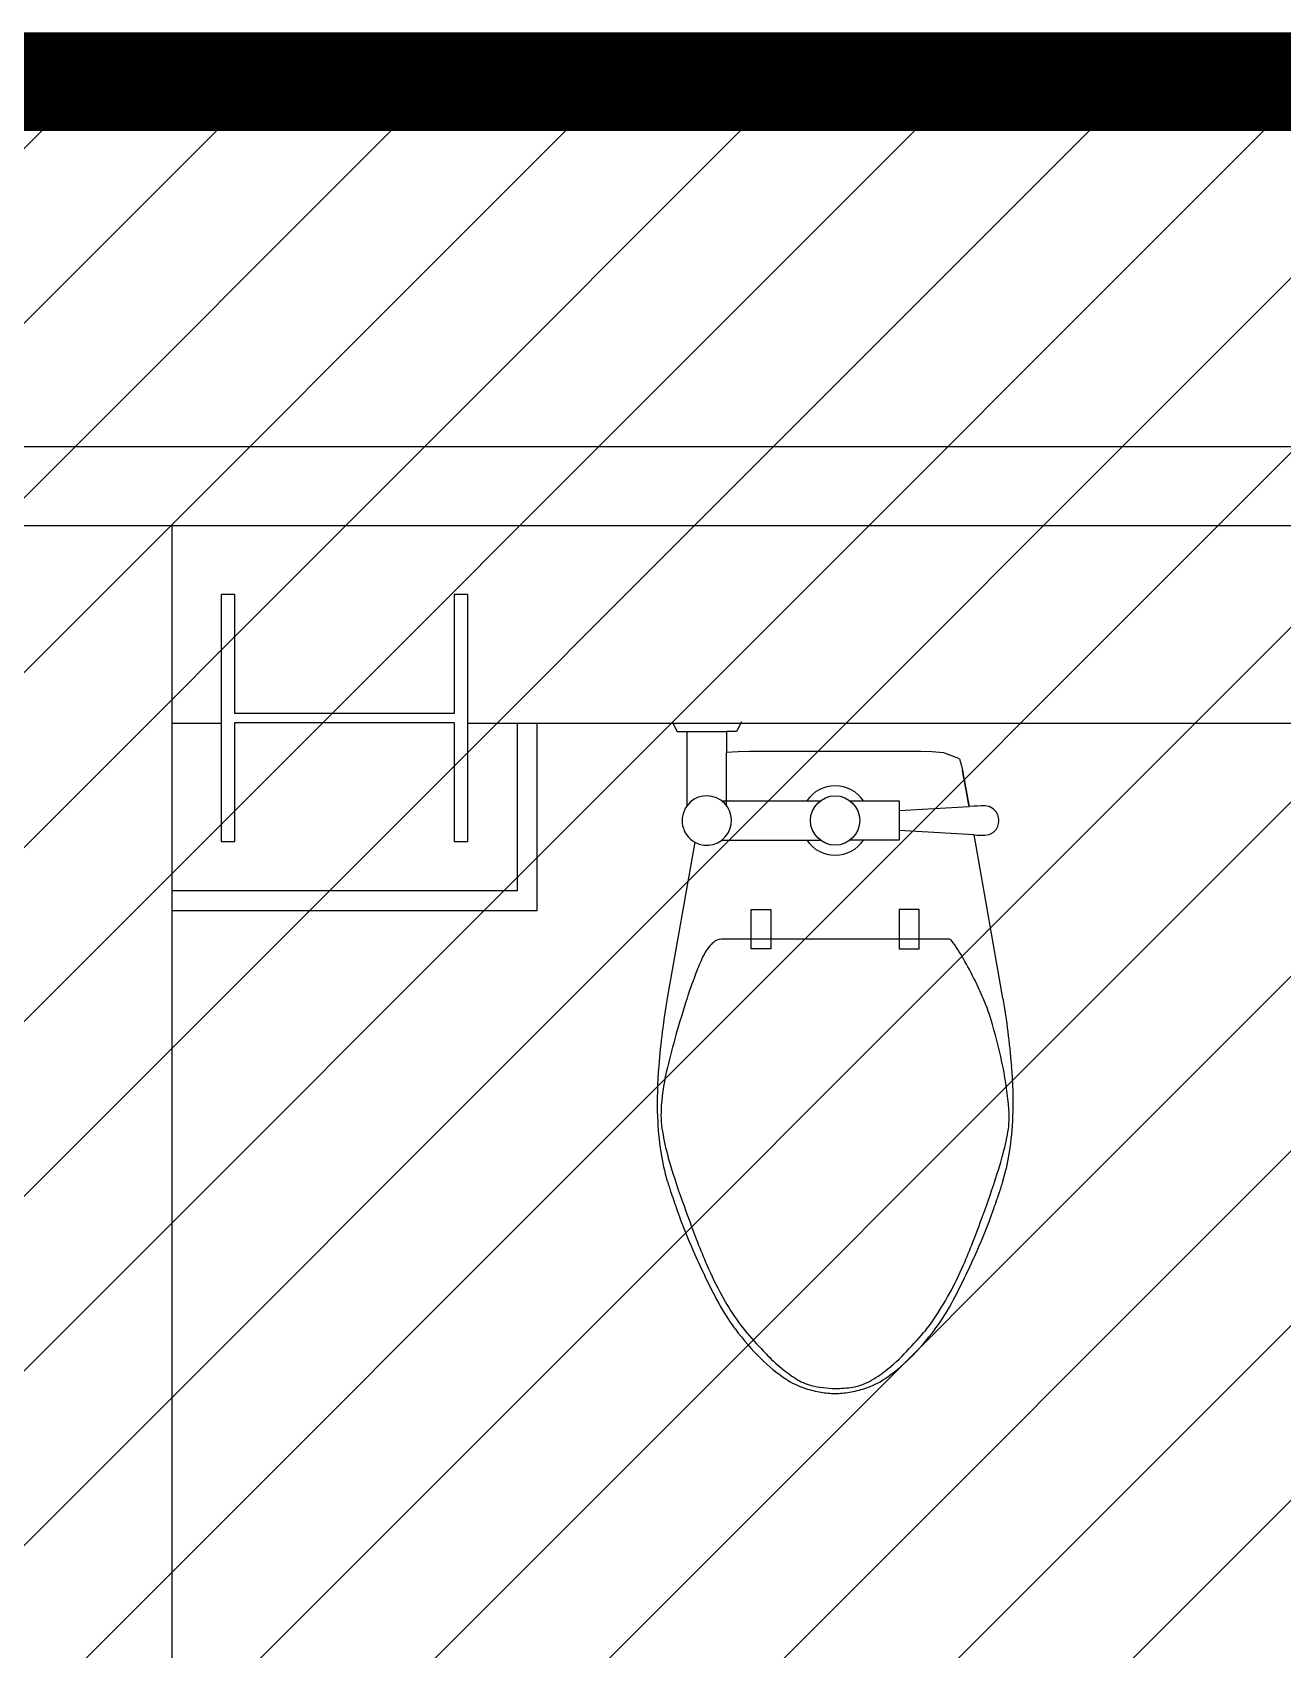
# Model space of a CAD drawing. Header units: millimetres. Extents: x 83956 to 461956, y 36707 to 125807.
# Drawn here: x 225254 to 226521, y 56363 to 58001 of the extents above; entities that cross this region are included whole.
import ezdxf

# ---------------------------------------------------------------- set-up
doc = ezdxf.new("R2010")
doc.units = ezdxf.units.MM
doc.header["$LTSCALE"] = 100
doc.header["$MEASUREMENT"] = 0
doc.linetypes.add('HID', pattern=[2.3, 1.5, -0.8])
doc.layers.add('ARCH', color=9, linetype='CONTINUOUS')
doc.layers.add('PIPE', color=3, linetype='CONTINUOUS')

msp = doc.modelspace()

# ---------------------------------------------------------------- hatches: boundary and pattern name
at = {"layer": 'PIPE', "ltscale": 2}
h = msp.add_hatch(dxfattribs=at)
h.set_pattern_fill('ANSI31', color=1, scale=1000, style=0)
h.set_pattern_definition([(45, (-1494911.26, -8621795.83), (-88.3883476, 88.3883476), [])])
h.paths.add_polyline_path([(224388, 57950.6), (231053.8, 57950.6), (231053.8, 53615.1), (224388, 53615.1)])

# ---------------------------------------------------------------- linework, layer by layer
at = {"layer": 'ARCH', "linetype": 'ByBlock', "ltscale": 2}
msp.add_line((222115, 57581.3), (233015.3, 57581.3), dxfattribs=at)
at = {"layer": 'ARCH'}
for p, q in [((222195, 57501.3), (225395.3, 57501.3)), ((225395.3, 57501.3), (225395.3, 53815.3)), ((225459.3, 57431.3), (225445.3, 57431.3)), ((225445.3, 57431.3), (225445.3, 57181.3)), ((225459.3, 57310.8), (225459.3, 57431.3)), ((225695.3, 57431.3), (225681.3, 57431.3)), ((225681.3, 57431.3), (225681.3, 57310.8)), ((225695.3, 57181.3), (225695.3, 57431.3)), ((225681.3, 57310.8), (225459.3, 57310.8)), ((225459.3, 57181.3), (225459.3, 57301.8)), ((225459.3, 57301.8), (225681.3, 57301.8)), ((225681.3, 57301.8), (225681.3, 57181.3)), ((225745.3, 57301.3), (225745.3, 57131.3)), ((225765.3, 57301.3), (225765.3, 57111.3)), ((225902.3, 57302.6), (225907.3, 57292.6)), ((225972.3, 57302.6), (225967.3, 57292.6)), ((225907.3, 57292.6), (225917.3, 57292.6)), ((225907.3, 57292.6), (225917.3, 57292.6)), ((225917.3, 57217.6), (225917.3, 57292.6)), ((225917.3, 57292.6), (225957.3, 57292.6)), ((225967.3, 57292.6), (225957.3, 57292.6)), ((225957.3, 57292.6), (225957.3, 57271.2)), ((225969, 57272), (225957.3, 57271.3)), ((225957.3, 57217.6), (225957.3, 57271.2)), ((225980.5, 57272.4), (225969, 57272)), ((226067.3, 57272.5), (225980.5, 57272.4)), ((226154.1, 57272.4), (226067.3, 57272.5)), ((226165.7, 57272), (226154.1, 57272.4)), ((226172.9, 57271.5), (226165.7, 57272)), ((226177.3, 57271.2), (226172.9, 57271.5)), ((226193.4, 57264.9), (226177.3, 57271.2)), ((226193.4, 57264.9), (226194.4, 57261.4)), ((226194.4, 57261.4), (226195.2, 57257.8)), ((226195.2, 57257.8), (226196.2, 57253.6)), ((226197.4, 57247), (226196.2, 57253.6)), ((226196.2, 57253.6), (226197.4, 57247)), ((226197.4, 57247), (226196.2, 57253.6)), ((226196.2, 57253.6), (226197.4, 57247)), ((226197.4, 57247), (226196.2, 57253.6)), ((226196.2, 57253.6), (226197.4, 57247)), ((226197.4, 57247), (226196.2, 57253.6)), ((226196.2, 57253.6), (226197.4, 57247)), ((226197.4, 57247), (226196.2, 57253.6)), ((226196.2, 57253.6), (226197.4, 57247)), ((226197.4, 57247), (226196.2, 57253.6)), ((226196.2, 57253.6), (226197.4, 57247)), ((226197.4, 57247), (226196.2, 57253.6)), ((226196.2, 57253.6), (226197.4, 57247)), ((226197.4, 57247), (226196.2, 57253.6)), ((226196.2, 57253.6), (226197.4, 57247)), ((226197.4, 57247), (226196.2, 57253.6)), ((226196.2, 57253.6), (226197.4, 57247)), ((226197.4, 57247), (226196.2, 57253.6)), ((226196.2, 57253.6), (226197.4, 57247)), ((226197.4, 57247), (226196.2, 57253.6)), ((226196.2, 57253.6), (226197.4, 57247)), ((226197.4, 57247), (226196.2, 57253.6)), ((226196.2, 57253.6), (226197.4, 57247)), ((226197.4, 57247), (226196.2, 57253.6)), ((226196.2, 57253.6), (226197.4, 57247)), ((226197.4, 57247), (226196.2, 57253.6)), ((226196.2, 57253.6), (226197.4, 57247)), ((226197.4, 57247), (226196.2, 57253.6)), ((226196.2, 57253.6), (226197.4, 57247)), ((226197.4, 57247), (226196.2, 57253.6)), ((226196.2, 57253.6), (226197.4, 57247)), ((226197.4, 57247), (226196.2, 57253.6)), ((226196.2, 57253.6), (226197.4, 57247)), ((226197.4, 57247), (226196.2, 57253.6)), ((226196.2, 57253.6), (226197.4, 57247)), ((226197.4, 57247), (226196.2, 57253.6)), ((226196.2, 57253.6), (226197.4, 57247)), ((226197.4, 57247), (226196.2, 57253.6)), ((226196.2, 57253.6), (226197.4, 57247)), ((226197.4, 57247), (226196.2, 57253.6)), ((226196.2, 57253.6), (226197.4, 57247)), ((226197.4, 57247), (226196.2, 57253.6)), ((226196.2, 57253.6), (226197.4, 57247)), ((226197.4, 57247), (226196.2, 57253.6)), ((226196.2, 57253.6), (226197.4, 57247)), ((226197.4, 57247), (226196.2, 57253.6)), ((226196.2, 57253.6), (226197.4, 57247)), ((226197.4, 57247), (226196.2, 57253.6)), ((226196.2, 57253.6), (226197.4, 57247)), ((226197.4, 57247), (226196.2, 57253.6)), ((226196.2, 57253.6), (226197.4, 57247)), ((226198.2, 57242.8), (226197.4, 57247)), ((226197.4, 57247), (226198.2, 57242.8)), ((226198.2, 57242.8), (226197.4, 57247)), ((226197.4, 57247), (226198.2, 57242.8)), ((226198.2, 57242.8), (226197.4, 57247)), ((226197.4, 57247), (226198.2, 57242.8)), ((226198.2, 57242.8), (226197.4, 57247)), ((226197.4, 57247), (226198.2, 57242.8)), ((226198.2, 57242.8), (226197.4, 57247)), ((226197.4, 57247), (226198.2, 57242.8)), ((226198.2, 57242.8), (226197.4, 57247)), ((226197.4, 57247), (226198.2, 57242.8)), ((226198.2, 57242.8), (226197.4, 57247)), ((226197.4, 57247), (226198.2, 57242.8)), ((226198.2, 57242.8), (226197.4, 57247)), ((226197.4, 57247), (226198.2, 57242.8)), ((226198.2, 57242.8), (226197.4, 57247)), ((226197.4, 57247), (226198.2, 57242.8)), ((226198.2, 57242.8), (226197.4, 57247)), ((226197.4, 57247), (226198.2, 57242.8)), ((226198.2, 57242.8), (226197.4, 57247)), ((226197.4, 57247), (226198.2, 57242.8)), ((226198.2, 57242.8), (226197.4, 57247)), ((226197.4, 57247), (226198.2, 57242.8)), ((226198.2, 57242.8), (226197.4, 57247)), ((226197.4, 57247), (226198.2, 57242.8)), ((226198.2, 57242.8), (226197.4, 57247)), ((226197.4, 57247), (226198.2, 57242.8)), ((226198.2, 57242.8), (226197.4, 57247)), ((226197.4, 57247), (226198.2, 57242.8)), ((226198.2, 57242.8), (226197.4, 57247)), ((226197.4, 57247), (226198.2, 57242.8)), ((226198.2, 57242.8), (226197.4, 57247)), ((226197.4, 57247), (226198.2, 57242.8)), ((226198.2, 57242.8), (226197.4, 57247)), ((226197.4, 57247), (226198.2, 57242.8)), ((226198.2, 57242.8), (226197.4, 57247)), ((226197.4, 57247), (226198.2, 57242.8)), ((226198.2, 57242.8), (226197.4, 57247)), ((226197.4, 57247), (226198.2, 57242.8)), ((226198.2, 57242.8), (226197.4, 57247)), ((226197.4, 57247), (226198.2, 57242.8)), ((226198.2, 57242.8), (226197.4, 57247)), ((226197.4, 57247), (226198.2, 57242.8)), ((226198.2, 57242.8), (226197.4, 57247)), ((226197.4, 57247), (226198.2, 57242.8)), ((226198.2, 57242.8), (226197.4, 57247)), ((226197.4, 57247), (226198.2, 57242.8)), ((226198.2, 57242.8), (226197.4, 57247)), ((226197.4, 57247), (226198.2, 57242.8)), ((226198.2, 57242.8), (226197.4, 57247)), ((226197.4, 57247), (226198.2, 57242.8)), ((226199, 57238.4), (226198.2, 57242.8)), ((226198.2, 57242.8), (226199, 57238.4)), ((226199, 57238.4), (226198.2, 57242.8)), ((226198.2, 57242.8), (226199, 57238.4)), ((226199, 57238.4), (226198.2, 57242.8)), ((226198.2, 57242.8), (226199, 57238.4)), ((226199, 57238.4), (226198.2, 57242.8)), ((226198.2, 57242.8), (226199, 57238.4)), ((226199, 57238.4), (226198.2, 57242.8)), ((226198.2, 57242.8), (226199, 57238.4)), ((226199, 57238.4), (226198.2, 57242.8)), ((226198.2, 57242.8), (226199, 57238.4)), ((226199, 57238.4), (226198.2, 57242.8)), ((226198.2, 57242.8), (226199, 57238.4)), ((226199, 57238.4), (226198.2, 57242.8)), ((226198.2, 57242.8), (226199, 57238.4)), ((226199, 57238.4), (226198.2, 57242.8)), ((226198.2, 57242.8), (226199, 57238.4)), ((226199, 57238.4), (226198.2, 57242.8)), ((226198.2, 57242.8), (226199, 57238.4)), ((226199, 57238.4), (226198.2, 57242.8)), ((226198.2, 57242.8), (226199, 57238.4)), ((226199, 57238.4), (226198.2, 57242.8)), ((226198.2, 57242.8), (226199, 57238.4)), ((226199, 57238.4), (226198.2, 57242.8)), ((226198.2, 57242.8), (226199, 57238.4)), ((226199, 57238.4), (226198.2, 57242.8)), ((226198.2, 57242.8), (226199, 57238.4)), ((226199, 57238.4), (226198.2, 57242.8)), ((226198.2, 57242.8), (226199, 57238.4)), ((226199, 57238.4), (226198.2, 57242.8)), ((226198.2, 57242.8), (226199, 57238.4)), ((226199, 57238.4), (226198.2, 57242.8)), ((226198.2, 57242.8), (226199, 57238.4)), ((226199, 57238.4), (226198.2, 57242.8)), ((226198.2, 57242.8), (226199, 57238.4)), ((226199, 57238.4), (226198.2, 57242.8)), ((226198.2, 57242.8), (226199, 57238.4)), ((226199, 57238.4), (226198.2, 57242.8)), ((226198.2, 57242.8), (226199, 57238.4)), ((226199, 57238.4), (226198.2, 57242.8)), ((226198.2, 57242.8), (226199, 57238.4)), ((226199, 57238.4), (226198.2, 57242.8)), ((226198.2, 57242.8), (226199, 57238.4)), ((226199, 57238.4), (226198.2, 57242.8)), ((226198.2, 57242.8), (226199, 57238.4)), ((226199, 57238.4), (226198.2, 57242.8)), ((226198.2, 57242.8), (226199, 57238.4)), ((226199, 57238.4), (226198.2, 57242.8)), ((226198.2, 57242.8), (226199, 57238.4)), ((226199, 57238.4), (226198.2, 57242.8)), ((226198.2, 57242.8), (226199, 57238.4)), ((226199.9, 57233.4), (226199, 57238.4)), ((226199, 57238.4), (226199.9, 57233.4)), ((226199.9, 57233.4), (226199, 57238.4)), ((226199, 57238.4), (226199.9, 57233.4)), ((226199.9, 57233.4), (226199, 57238.4)), ((226199, 57238.4), (226199.9, 57233.4)), ((226199.9, 57233.4), (226199, 57238.4)), ((226199, 57238.4), (226199.9, 57233.4)), ((226199.9, 57233.4), (226199, 57238.4)), ((226199, 57238.4), (226199.9, 57233.4)), ((226199.9, 57233.4), (226199, 57238.4)), ((226199, 57238.4), (226199.9, 57233.4)), ((226199.9, 57233.4), (226199, 57238.4)), ((226199, 57238.4), (226199.9, 57233.4)), ((226199.9, 57233.4), (226199, 57238.4)), ((226199, 57238.4), (226199.9, 57233.4)), ((226199.9, 57233.4), (226199, 57238.4)), ((226199, 57238.4), (226199.9, 57233.4)), ((226199.9, 57233.4), (226199, 57238.4)), ((226199, 57238.4), (226199.9, 57233.4)), ((226199.9, 57233.4), (226199, 57238.4)), ((226199, 57238.4), (226199.9, 57233.4)), ((226199.9, 57233.4), (226199, 57238.4)), ((226199, 57238.4), (226199.9, 57233.4)), ((226199.9, 57233.4), (226199, 57238.4)), ((226199, 57238.4), (226199.9, 57233.4)), ((226199.9, 57233.4), (226199, 57238.4)), ((226199, 57238.4), (226199.9, 57233.4)), ((226199.9, 57233.4), (226199, 57238.4)), ((226199, 57238.4), (226199.9, 57233.4)), ((226199.9, 57233.4), (226199, 57238.4)), ((226199, 57238.4), (226199.9, 57233.4)), ((226199.9, 57233.4), (226199, 57238.4)), ((226199, 57238.4), (226199.9, 57233.4)), ((226199.9, 57233.4), (226199, 57238.4)), ((226199, 57238.4), (226199.9, 57233.4)), ((226199.9, 57233.4), (226199, 57238.4)), ((226199, 57238.4), (226199.9, 57233.4)), ((226199.9, 57233.4), (226199, 57238.4)), ((226199, 57238.4), (226199.9, 57233.4)), ((226199.9, 57233.4), (226199, 57238.4)), ((226199, 57238.4), (226199.9, 57233.4)), ((226199.9, 57233.4), (226199, 57238.4)), ((226199, 57238.4), (226199.9, 57233.4)), ((226199.9, 57233.4), (226199, 57238.4)), ((226199, 57238.4), (226199.9, 57233.4)), ((226199.9, 57233.4), (226199, 57238.4)), ((226199, 57238.4), (226199.9, 57233.4)), ((226199.9, 57233.4), (226199, 57238.4)), ((226199, 57238.4), (226199.9, 57233.4)), ((226199.9, 57233.4), (226199, 57238.4)), ((226199, 57238.4), (226199.9, 57233.4)), ((226201, 57227.5), (226199.9, 57233.4)), ((226199.9, 57233.4), (226201, 57227.5)), ((226201, 57227.5), (226199.9, 57233.4)), ((226199.9, 57233.4), (226201, 57227.5)), ((226201, 57227.5), (226199.9, 57233.4)), ((226199.9, 57233.4), (226201, 57227.5)), ((226201, 57227.5), (226199.9, 57233.4)), ((226199.9, 57233.4), (226201, 57227.5)), ((226201, 57227.5), (226199.9, 57233.4)), ((226199.9, 57233.4), (226201, 57227.5)), ((226201, 57227.5), (226199.9, 57233.4)), ((226199.9, 57233.4), (226201, 57227.5)), ((226201, 57227.5), (226199.9, 57233.4)), ((226199.9, 57233.4), (226201, 57227.5)), ((226201, 57227.5), (226199.9, 57233.4)), ((226199.9, 57233.4), (226201, 57227.5)), ((226201, 57227.5), (226199.9, 57233.4)), ((226199.9, 57233.4), (226201, 57227.5)), ((226201, 57227.5), (226199.9, 57233.4)), ((226199.9, 57233.4), (226201, 57227.5)), ((226201, 57227.5), (226199.9, 57233.4)), ((226199.9, 57233.4), (226201, 57227.5)), ((226201, 57227.5), (226199.9, 57233.4)), ((226199.9, 57233.4), (226201, 57227.5)), ((226201, 57227.5), (226199.9, 57233.4)), ((226199.9, 57233.4), (226201, 57227.5)), ((226201, 57227.5), (226199.9, 57233.4)), ((226199.9, 57233.4), (226201, 57227.5)), ((226201, 57227.5), (226199.9, 57233.4)), ((226199.9, 57233.4), (226201, 57227.5)), ((226201, 57227.5), (226199.9, 57233.4)), ((226199.9, 57233.4), (226201, 57227.5)), ((226201, 57227.5), (226199.9, 57233.4)), ((226199.9, 57233.4), (226201, 57227.5)), ((226201, 57227.5), (226199.9, 57233.4)), ((226199.9, 57233.4), (226201, 57227.5)), ((226201, 57227.5), (226199.9, 57233.4)), ((226199.9, 57233.4), (226201, 57227.5)), ((226201, 57227.5), (226199.9, 57233.4)), ((226199.9, 57233.4), (226201, 57227.5)), ((226201, 57227.5), (226199.9, 57233.4)), ((226199.9, 57233.4), (226201, 57227.5)), ((226201, 57227.5), (226199.9, 57233.4)), ((226199.9, 57233.4), (226201, 57227.5)), ((226201, 57227.5), (226199.9, 57233.4)), ((226199.9, 57233.4), (226201, 57227.5)), ((226201, 57227.5), (226199.9, 57233.4)), ((226199.9, 57233.4), (226201, 57227.5)), ((226201, 57227.5), (226199.9, 57233.4)), ((226199.9, 57233.4), (226201, 57227.5)), ((226201, 57227.5), (226199.9, 57233.4)), ((226199.9, 57233.4), (226201, 57227.5)), ((225952.3, 57222.6), (226052.3, 57222.6)), ((226082.3, 57222.6), (226132.3, 57222.6)), ((226132.3, 57222.6), (226132.3, 57182.6)), ((226132.3, 57212.6), (226202.9, 57216.7)), ((226202, 57221.7), (226201, 57227.5)), ((226201, 57227.5), (226202.9, 57216.7)), ((226202, 57221.7), (226201, 57227.5)), ((226202, 57221.7), (226201, 57227.5)), ((226201, 57227.5), (226202.9, 57216.7)), ((226202, 57221.7), (226201, 57227.5)), ((226201, 57227.5), (226202.9, 57216.7)), ((226202, 57221.7), (226201, 57227.5)), ((226201, 57227.5), (226202.9, 57216.7)), ((226202, 57221.7), (226201, 57227.5)), ((226201, 57227.5), (226202.9, 57216.7)), ((226202, 57221.7), (226201, 57227.5)), ((226201, 57227.5), (226202.9, 57216.7)), ((226202, 57221.7), (226201, 57227.5)), ((226201, 57227.5), (226202.9, 57216.7)), ((226202, 57221.7), (226201, 57227.5)), ((226201, 57227.5), (226202.9, 57216.7)), ((226202, 57221.7), (226201, 57227.5)), ((226201, 57227.5), (226202.9, 57216.7)), ((226202, 57221.7), (226201, 57227.5)), ((226201, 57227.5), (226202.9, 57216.7)), ((226202, 57221.7), (226201, 57227.5)), ((226201, 57227.5), (226202.9, 57216.7)), ((226202, 57221.7), (226201, 57227.5)), ((226201, 57227.5), (226202.9, 57216.7)), ((226202, 57221.7), (226201, 57227.5)), ((226201, 57227.5), (226202.9, 57216.7)), ((226202, 57221.7), (226201, 57227.5)), ((226201, 57227.5), (226202.9, 57216.7)), ((226202, 57221.7), (226201, 57227.5)), ((226201, 57227.5), (226202.9, 57216.7)), ((226202, 57221.7), (226201, 57227.5)), ((226201, 57227.5), (226202.9, 57216.7)), ((226202, 57221.7), (226201, 57227.5)), ((226201, 57227.5), (226202.9, 57216.7)), ((226202, 57221.7), (226201, 57227.5)), ((226201, 57227.5), (226202.9, 57216.7)), ((226202, 57221.7), (226201, 57227.5)), ((226201, 57227.5), (226202.9, 57216.7)), ((226202, 57221.7), (226201, 57227.5)), ((226201, 57227.5), (226202.9, 57216.7)), ((226202, 57221.7), (226201, 57227.5)), ((226201, 57227.5), (226202.9, 57216.7)), ((226202, 57221.7), (226201, 57227.5)), ((226201, 57227.5), (226202.9, 57216.7)), ((226202, 57221.7), (226201, 57227.5)), ((226201, 57227.5), (226202.9, 57216.7)), ((226202, 57221.7), (226201, 57227.5)), ((226201, 57227.5), (226202.9, 57216.7)), ((226202, 57221.7), (226201, 57227.5)), ((226201, 57227.5), (226202.9, 57216.7)), ((226202, 57221.7), (226201, 57227.5)), ((226201, 57227.5), (226202.9, 57216.7)), ((226202, 57221.7), (226201, 57227.5)), ((226202.9, 57216.7), (226202, 57221.7)), ((226202.9, 57216.7), (226202, 57221.7)), ((226202.9, 57216.7), (226202, 57221.7)), ((226202.9, 57216.7), (226202, 57221.7)), ((226202.9, 57216.7), (226202, 57221.7)), ((226202.9, 57216.7), (226202, 57221.7)), ((226202.9, 57216.7), (226202, 57221.7)), ((226202.9, 57216.7), (226202, 57221.7)), ((226202.9, 57216.7), (226202, 57221.7)), ((226202.9, 57216.7), (226202, 57221.7)), ((226202.9, 57216.7), (226202, 57221.7)), ((226202.9, 57216.7), (226202, 57221.7)), ((226202.9, 57216.7), (226202, 57221.7)), ((226202.9, 57216.7), (226202, 57221.7)), ((226202.9, 57216.7), (226202, 57221.7)), ((226202.9, 57216.7), (226202, 57221.7)), ((226202.9, 57216.7), (226202, 57221.7)), ((226202.9, 57216.7), (226202, 57221.7)), ((226202.9, 57216.7), (226202, 57221.7)), ((226202.9, 57216.7), (226202, 57221.7)), ((226202.9, 57216.7), (226202, 57221.7)), ((226202.9, 57216.7), (226202, 57221.7)), ((226202.9, 57216.7), (226202, 57221.7)), ((226202.9, 57216.7), (226202, 57221.7)), ((226202.9, 57216.7), (226202, 57221.7)), ((226202.9, 57216.7), (226202, 57221.7)), ((226202.9, 57216.7), (226202, 57221.7)), ((226202.9, 57216.7), (226202, 57221.7)), ((226208.1, 57217), (226202.9, 57216.7)), ((226208.1, 57217), (226202.9, 57216.7)), ((226208.1, 57217), (226202.9, 57216.7)), ((226208.1, 57217), (226202.9, 57216.7)), ((226208.1, 57217), (226202.9, 57216.7)), ((226208.1, 57217), (226202.9, 57216.7)), ((226208.1, 57217), (226202.9, 57216.7)), ((226208.1, 57217), (226202.9, 57216.7)), ((226208.1, 57217), (226202.9, 57216.7)), ((226208.1, 57217), (226202.9, 57216.7)), ((226208.1, 57217), (226202.9, 57216.7)), ((226208.1, 57217), (226202.9, 57216.7)), ((226208.1, 57217), (226202.9, 57216.7)), ((226208.1, 57217), (226202.9, 57216.7)), ((226208.1, 57217), (226202.9, 57216.7)), ((226208.1, 57217), (226202.9, 57216.7)), ((226208.1, 57217), (226202.9, 57216.7)), ((226208.1, 57217), (226202.9, 57216.7)), ((226208.1, 57217), (226202.9, 57216.7)), ((226208.1, 57217), (226202.9, 57216.7)), ((226208.1, 57217), (226202.9, 57216.7)), ((226208.1, 57217), (226202.9, 57216.7)), ((226208.1, 57217), (226202.9, 57216.7)), ((226208.1, 57217), (226202.9, 57216.7)), ((226208.1, 57217), (226202.9, 57216.7)), ((226208.1, 57217), (226202.9, 57216.7)), ((226208.1, 57217), (226202.9, 57216.7)), ((226208.1, 57217), (226202.9, 57216.7)), ((226211.1, 57217.2), (226208.1, 57217)), ((226211.1, 57217.2), (226208.1, 57217)), ((226211.1, 57217.2), (226208.1, 57217)), ((226211.1, 57217.2), (226208.1, 57217)), ((226211.1, 57217.2), (226208.1, 57217)), ((226211.1, 57217.2), (226208.1, 57217)), ((226211.1, 57217.2), (226208.1, 57217)), ((226211.1, 57217.2), (226208.1, 57217)), ((226211.1, 57217.2), (226208.1, 57217)), ((226211.1, 57217.2), (226208.1, 57217)), ((226211.1, 57217.2), (226208.1, 57217)), ((226211.1, 57217.2), (226208.1, 57217)), ((226211.1, 57217.2), (226208.1, 57217)), ((226211.1, 57217.2), (226208.1, 57217)), ((226211.1, 57217.2), (226208.1, 57217)), ((226211.1, 57217.2), (226208.1, 57217)), ((226211.1, 57217.2), (226208.1, 57217)), ((226211.1, 57217.2), (226208.1, 57217)), ((226211.1, 57217.2), (226208.1, 57217)), ((226211.1, 57217.2), (226208.1, 57217)), ((226211.1, 57217.2), (226208.1, 57217)), ((226211.1, 57217.2), (226208.1, 57217)), ((226211.1, 57217.2), (226208.1, 57217)), ((226211.1, 57217.2), (226208.1, 57217)), ((226211.1, 57217.2), (226208.1, 57217)), ((226211.1, 57217.2), (226208.1, 57217)), ((226211.1, 57217.2), (226208.1, 57217)), ((226211.1, 57217.2), (226208.1, 57217)), ((226214.7, 57217.4), (226211.1, 57217.2)), ((226214.7, 57217.4), (226211.1, 57217.2)), ((226214.7, 57217.4), (226211.1, 57217.2)), ((226214.7, 57217.4), (226211.1, 57217.2)), ((226214.7, 57217.4), (226211.1, 57217.2)), ((226214.7, 57217.4), (226211.1, 57217.2)), ((226214.7, 57217.4), (226211.1, 57217.2)), ((226214.7, 57217.4), (226211.1, 57217.2)), ((226214.7, 57217.4), (226211.1, 57217.2)), ((226214.7, 57217.4), (226211.1, 57217.2)), ((226214.7, 57217.4), (226211.1, 57217.2)), ((226214.7, 57217.4), (226211.1, 57217.2)), ((226214.7, 57217.4), (226211.1, 57217.2)), ((226214.7, 57217.4), (226211.1, 57217.2)), ((226214.7, 57217.4), (226211.1, 57217.2)), ((226214.7, 57217.4), (226211.1, 57217.2)), ((226214.7, 57217.4), (226211.1, 57217.2)), ((226214.7, 57217.4), (226211.1, 57217.2)), ((226214.7, 57217.4), (226211.1, 57217.2)), ((226214.7, 57217.4), (226211.1, 57217.2)), ((226214.7, 57217.4), (226211.1, 57217.2)), ((226214.7, 57217.4), (226211.1, 57217.2)), ((226214.7, 57217.4), (226211.1, 57217.2)), ((226214.7, 57217.4), (226211.1, 57217.2)), ((226214.7, 57217.4), (226211.1, 57217.2)), ((226214.7, 57217.4), (226211.1, 57217.2)), ((226214.7, 57217.4), (226211.1, 57217.2)), ((226214.7, 57217.4), (226211.1, 57217.2)), ((226219, 57217.6), (226214.7, 57217.4)), ((226219, 57217.6), (226214.7, 57217.4)), ((226219, 57217.6), (226214.7, 57217.4)), ((226219, 57217.6), (226214.7, 57217.4)), ((226219, 57217.6), (226214.7, 57217.4)), ((226219, 57217.6), (226214.7, 57217.4)), ((226219, 57217.6), (226214.7, 57217.4)), ((226219, 57217.6), (226214.7, 57217.4)), ((226219, 57217.6), (226214.7, 57217.4)), ((226219, 57217.6), (226214.7, 57217.4)), ((226219, 57217.6), (226214.7, 57217.4)), ((226219, 57217.6), (226214.7, 57217.4)), ((226219, 57217.6), (226214.7, 57217.4)), ((226219, 57217.6), (226214.7, 57217.4)), ((226219, 57217.6), (226214.7, 57217.4)), ((226219, 57217.6), (226214.7, 57217.4)), ((226219, 57217.6), (226214.7, 57217.4)), ((226219, 57217.6), (226214.7, 57217.4)), ((226219, 57217.6), (226214.7, 57217.4)), ((226219, 57217.6), (226214.7, 57217.4)), ((226219, 57217.6), (226214.7, 57217.4)), ((226219, 57217.6), (226214.7, 57217.4)), ((226219, 57217.6), (226214.7, 57217.4)), ((226219, 57217.6), (226214.7, 57217.4)), ((226219, 57217.6), (226214.7, 57217.4)), ((226219, 57217.6), (226214.7, 57217.4)), ((226219, 57217.6), (226214.7, 57217.4)), ((226219, 57217.6), (226214.7, 57217.4)), ((226223.4, 57216.7), (226219, 57217.6)), ((226223.4, 57216.7), (226219, 57217.6)), ((226223.4, 57216.7), (226219, 57217.6)), ((226223.4, 57216.7), (226219, 57217.6)), ((226223.4, 57216.7), (226219, 57217.6)), ((226223.4, 57216.7), (226219, 57217.6)), ((226223.4, 57216.7), (226219, 57217.6)), ((226223.4, 57216.7), (226219, 57217.6)), ((226223.4, 57216.7), (226219, 57217.6)), ((226223.4, 57216.7), (226219, 57217.6)), ((226223.4, 57216.7), (226219, 57217.6)), ((226223.4, 57216.7), (226219, 57217.6)), ((226223.4, 57216.7), (226219, 57217.6)), ((226223.4, 57216.7), (226219, 57217.6)), ((226223.4, 57216.7), (226219, 57217.6)), ((226223.4, 57216.7), (226219, 57217.6)), ((226223.4, 57216.7), (226219, 57217.6)), ((226223.4, 57216.7), (226219, 57217.6)), ((226223.4, 57216.7), (226219, 57217.6)), ((226223.4, 57216.7), (226219, 57217.6)), ((226223.4, 57216.7), (226219, 57217.6)), ((226223.4, 57216.7), (226219, 57217.6)), ((226223.4, 57216.7), (226219, 57217.6)), ((226223.4, 57216.7), (226219, 57217.6)), ((226223.4, 57216.7), (226219, 57217.6)), ((226223.4, 57216.7), (226219, 57217.6)), ((226223.4, 57216.7), (226219, 57217.6)), ((226223.4, 57216.7), (226219, 57217.6)), ((226227.4, 57214.5), (226223.4, 57216.7)), ((226227.4, 57214.5), (226223.4, 57216.7)), ((226227.4, 57214.5), (226223.4, 57216.7)), ((226227.4, 57214.5), (226223.4, 57216.7)), ((226227.4, 57214.5), (226223.4, 57216.7)), ((226227.4, 57214.5), (226223.4, 57216.7)), ((226227.4, 57214.5), (226223.4, 57216.7)), ((226227.4, 57214.5), (226223.4, 57216.7)), ((226227.4, 57214.5), (226223.4, 57216.7)), ((226227.4, 57214.5), (226223.4, 57216.7)), ((226227.4, 57214.5), (226223.4, 57216.7)), ((226227.4, 57214.5), (226223.4, 57216.7)), ((226227.4, 57214.5), (226223.4, 57216.7)), ((226227.4, 57214.5), (226223.4, 57216.7)), ((226227.4, 57214.5), (226223.4, 57216.7)), ((226227.4, 57214.5), (226223.4, 57216.7)), ((226227.4, 57214.5), (226223.4, 57216.7)), ((226227.4, 57214.5), (226223.4, 57216.7)), ((226227.4, 57214.5), (226223.4, 57216.7)), ((226227.4, 57214.5), (226223.4, 57216.7)), ((226227.4, 57214.5), (226223.4, 57216.7)), ((226227.4, 57214.5), (226223.4, 57216.7)), ((226227.4, 57214.5), (226223.4, 57216.7)), ((226227.4, 57214.5), (226223.4, 57216.7)), ((226227.4, 57214.5), (226223.4, 57216.7)), ((226227.4, 57214.5), (226223.4, 57216.7)), ((226227.4, 57214.5), (226223.4, 57216.7)), ((226227.4, 57214.5), (226223.4, 57216.7)), ((226230.3, 57211.5), (226227.4, 57214.5)), ((226230.3, 57211.5), (226227.4, 57214.5)), ((226230.3, 57211.5), (226227.4, 57214.5)), ((226230.3, 57211.5), (226227.4, 57214.5)), ((226230.3, 57211.5), (226227.4, 57214.5)), ((226230.3, 57211.5), (226227.4, 57214.5)), ((226230.3, 57211.5), (226227.4, 57214.5)), ((226230.3, 57211.5), (226227.4, 57214.5)), ((226230.3, 57211.5), (226227.4, 57214.5)), ((226230.3, 57211.5), (226227.4, 57214.5)), ((226230.3, 57211.5), (226227.4, 57214.5)), ((226230.3, 57211.5), (226227.4, 57214.5)), ((226230.3, 57211.5), (226227.4, 57214.5)), ((226230.3, 57211.5), (226227.4, 57214.5)), ((226230.3, 57211.5), (226227.4, 57214.5)), ((226230.3, 57211.5), (226227.4, 57214.5)), ((226230.3, 57211.5), (226227.4, 57214.5)), ((226230.3, 57211.5), (226227.4, 57214.5)), ((226230.3, 57211.5), (226227.4, 57214.5)), ((226230.3, 57211.5), (226227.4, 57214.5)), ((226230.3, 57211.5), (226227.4, 57214.5)), ((226230.3, 57211.5), (226227.4, 57214.5)), ((226230.3, 57211.5), (226227.4, 57214.5)), ((226230.3, 57211.5), (226227.4, 57214.5)), ((226230.3, 57211.5), (226227.4, 57214.5)), ((226230.3, 57211.5), (226227.4, 57214.5)), ((226230.3, 57211.5), (226227.4, 57214.5)), ((226230.3, 57211.5), (226227.4, 57214.5)), ((226232.1, 57208.3), (226230.3, 57211.5)), ((226232.1, 57208.3), (226230.3, 57211.5)), ((226232.1, 57208.3), (226230.3, 57211.5)), ((226232.1, 57208.3), (226230.3, 57211.5)), ((226232.1, 57208.3), (226230.3, 57211.5)), ((226232.1, 57208.3), (226230.3, 57211.5)), ((226232.1, 57208.3), (226230.3, 57211.5)), ((226232.1, 57208.3), (226230.3, 57211.5)), ((226232.1, 57208.3), (226230.3, 57211.5)), ((226232.1, 57208.3), (226230.3, 57211.5)), ((226232.1, 57208.3), (226230.3, 57211.5)), ((226232.1, 57208.3), (226230.3, 57211.5)), ((226232.1, 57208.3), (226230.3, 57211.5)), ((226232.1, 57208.3), (226230.3, 57211.5)), ((226232.1, 57208.3), (226230.3, 57211.5)), ((226232.1, 57208.3), (226230.3, 57211.5)), ((226232.1, 57208.3), (226230.3, 57211.5)), ((226232.1, 57208.3), (226230.3, 57211.5)), ((226232.1, 57208.3), (226230.3, 57211.5)), ((226232.1, 57208.3), (226230.3, 57211.5)), ((226232.1, 57208.3), (226230.3, 57211.5)), ((226232.1, 57208.3), (226230.3, 57211.5)), ((226232.1, 57208.3), (226230.3, 57211.5)), ((226232.1, 57208.3), (226230.3, 57211.5)), ((226232.1, 57208.3), (226230.3, 57211.5)), ((226232.1, 57208.3), (226230.3, 57211.5)), ((226232.1, 57208.3), (226230.3, 57211.5)), ((226232.1, 57208.3), (226230.3, 57211.5)), ((226232.9, 57205.8), (226232.1, 57208.3)), ((226232.9, 57205.8), (226232.1, 57208.3)), ((226232.9, 57205.8), (226232.1, 57208.3)), ((226232.9, 57205.8), (226232.1, 57208.3)), ((226232.9, 57205.8), (226232.1, 57208.3)), ((226232.9, 57205.8), (226232.1, 57208.3)), ((226232.9, 57205.8), (226232.1, 57208.3)), ((226232.9, 57205.8), (226232.1, 57208.3)), ((226232.9, 57205.8), (226232.1, 57208.3)), ((226232.9, 57205.8), (226232.1, 57208.3)), ((226232.9, 57205.8), (226232.1, 57208.3)), ((226232.9, 57205.8), (226232.1, 57208.3)), ((226232.9, 57205.8), (226232.1, 57208.3)), ((226232.9, 57205.8), (226232.1, 57208.3)), ((226232.9, 57205.8), (226232.1, 57208.3)), ((226232.9, 57205.8), (226232.1, 57208.3)), ((226232.9, 57205.8), (226232.1, 57208.3)), ((226232.9, 57205.8), (226232.1, 57208.3)), ((226232.9, 57205.8), (226232.1, 57208.3)), ((226232.9, 57205.8), (226232.1, 57208.3)), ((226232.9, 57205.8), (226232.1, 57208.3)), ((226232.9, 57205.8), (226232.1, 57208.3)), ((226232.9, 57205.8), (226232.1, 57208.3)), ((226232.9, 57205.8), (226232.1, 57208.3)), ((226232.9, 57205.8), (226232.1, 57208.3)), ((226232.9, 57205.8), (226232.1, 57208.3)), ((226232.9, 57205.8), (226232.1, 57208.3)), ((226232.9, 57205.8), (226232.1, 57208.3)), ((226232.1, 57196.8), (226232.9, 57199.4)), ((226232.1, 57196.8), (226232.9, 57199.4)), ((226232.1, 57196.8), (226232.9, 57199.4)), ((226232.1, 57196.8), (226232.9, 57199.4)), ((226232.1, 57196.8), (226232.9, 57199.4)), ((226232.1, 57196.8), (226232.9, 57199.4)), ((226232.1, 57196.8), (226232.9, 57199.4)), ((226232.1, 57196.8), (226232.9, 57199.4)), ((226232.1, 57196.8), (226232.9, 57199.4)), ((226232.1, 57196.8), (226232.9, 57199.4)), ((226232.1, 57196.8), (226232.9, 57199.4)), ((226232.1, 57196.8), (226232.9, 57199.4)), ((226232.1, 57196.8), (226232.9, 57199.4)), ((226232.1, 57196.8), (226232.9, 57199.4)), ((226232.1, 57196.8), (226232.9, 57199.4)), ((226232.1, 57196.8), (226232.9, 57199.4)), ((226232.1, 57196.8), (226232.9, 57199.4)), ((226232.1, 57196.8), (226232.9, 57199.4)), ((226232.1, 57196.8), (226232.9, 57199.4)), ((226232.1, 57196.8), (226232.9, 57199.4)), ((226232.1, 57196.8), (226232.9, 57199.4)), ((226232.1, 57196.8), (226232.9, 57199.4)), ((226232.1, 57196.8), (226232.9, 57199.4)), ((226232.1, 57196.8), (226232.9, 57199.4)), ((226232.1, 57196.8), (226232.9, 57199.4)), ((226232.1, 57196.8), (226232.9, 57199.4)), ((226232.1, 57196.8), (226232.9, 57199.4)), ((226232.1, 57196.8), (226232.9, 57199.4)), ((226233.2, 57203.6), (226232.9, 57205.8)), ((226233.2, 57203.6), (226232.9, 57205.8)), ((226233.2, 57203.6), (226232.9, 57205.8)), ((226233.2, 57203.6), (226232.9, 57205.8)), ((226233.2, 57203.6), (226232.9, 57205.8)), ((226233.2, 57203.6), (226232.9, 57205.8)), ((226233.2, 57203.6), (226232.9, 57205.8)), ((226233.2, 57203.6), (226232.9, 57205.8)), ((226233.2, 57203.6), (226232.9, 57205.8)), ((226233.2, 57203.6), (226232.9, 57205.8)), ((226233.2, 57203.6), (226232.9, 57205.8)), ((226233.2, 57203.6), (226232.9, 57205.8)), ((226233.2, 57203.6), (226232.9, 57205.8)), ((226233.2, 57203.6), (226232.9, 57205.8)), ((226233.2, 57203.6), (226232.9, 57205.8)), ((226233.2, 57203.6), (226232.9, 57205.8)), ((226233.2, 57203.6), (226232.9, 57205.8)), ((226233.2, 57203.6), (226232.9, 57205.8)), ((226233.2, 57203.6), (226232.9, 57205.8)), ((226233.2, 57203.6), (226232.9, 57205.8)), ((226233.2, 57203.6), (226232.9, 57205.8)), ((226233.2, 57203.6), (226232.9, 57205.8)), ((226233.2, 57203.6), (226232.9, 57205.8)), ((226233.2, 57203.6), (226232.9, 57205.8)), ((226233.2, 57203.6), (226232.9, 57205.8)), ((226233.2, 57203.6), (226232.9, 57205.8)), ((226233.2, 57203.6), (226232.9, 57205.8)), ((226233.2, 57203.6), (226232.9, 57205.8)), ((226232.9, 57199.4), (226233.2, 57201.5)), ((226232.9, 57199.4), (226233.2, 57201.5)), ((226232.9, 57199.4), (226233.2, 57201.5)), ((226232.9, 57199.4), (226233.2, 57201.5)), ((226232.9, 57199.4), (226233.2, 57201.5)), ((226232.9, 57199.4), (226233.2, 57201.5)), ((226232.9, 57199.4), (226233.2, 57201.5)), ((226232.9, 57199.4), (226233.2, 57201.5)), ((226232.9, 57199.4), (226233.2, 57201.5)), ((226232.9, 57199.4), (226233.2, 57201.5)), ((226232.9, 57199.4), (226233.2, 57201.5)), ((226232.9, 57199.4), (226233.2, 57201.5)), ((226232.9, 57199.4), (226233.2, 57201.5)), ((226232.9, 57199.4), (226233.2, 57201.5)), ((226232.9, 57199.4), (226233.2, 57201.5)), ((226232.9, 57199.4), (226233.2, 57201.5)), ((226232.9, 57199.4), (226233.2, 57201.5)), ((226232.9, 57199.4), (226233.2, 57201.5)), ((226232.9, 57199.4), (226233.2, 57201.5)), ((226232.9, 57199.4), (226233.2, 57201.5)), ((226232.9, 57199.4), (226233.2, 57201.5)), ((226232.9, 57199.4), (226233.2, 57201.5)), ((226232.9, 57199.4), (226233.2, 57201.5)), ((226232.9, 57199.4), (226233.2, 57201.5)), ((226232.9, 57199.4), (226233.2, 57201.5)), ((226232.9, 57199.4), (226233.2, 57201.5)), ((226232.9, 57199.4), (226233.2, 57201.5)), ((226232.9, 57199.4), (226233.2, 57201.5)), ((226233.2, 57202.6), (226233.2, 57203.6)), ((226233.2, 57202.6), (226233.2, 57203.6)), ((226233.2, 57202.6), (226233.2, 57203.6)), ((226233.2, 57202.6), (226233.2, 57203.6)), ((226233.2, 57202.6), (226233.2, 57203.6)), ((226233.2, 57202.6), (226233.2, 57203.6)), ((226233.2, 57202.6), (226233.2, 57203.6)), ((226233.2, 57202.6), (226233.2, 57203.6)), ((226233.2, 57202.6), (226233.2, 57203.6)), ((226233.2, 57202.6), (226233.2, 57203.6)), ((226233.2, 57202.6), (226233.2, 57203.6)), ((226233.2, 57202.6), (226233.2, 57203.6)), ((226233.2, 57202.6), (226233.2, 57203.6)), ((226233.2, 57202.6), (226233.2, 57203.6)), ((226233.2, 57202.6), (226233.2, 57203.6)), ((226233.2, 57202.6), (226233.2, 57203.6)), ((226233.2, 57202.6), (226233.2, 57203.6)), ((226233.2, 57202.6), (226233.2, 57203.6)), ((226233.2, 57202.6), (226233.2, 57203.6)), ((226233.2, 57202.6), (226233.2, 57203.6)), ((226233.2, 57202.6), (226233.2, 57203.6)), ((226233.2, 57202.6), (226233.2, 57203.6)), ((226233.2, 57202.6), (226233.2, 57203.6)), ((226233.2, 57202.6), (226233.2, 57203.6)), ((226233.2, 57202.6), (226233.2, 57203.6)), ((226233.2, 57202.6), (226233.2, 57203.6)), ((226233.2, 57202.6), (226233.2, 57203.6)), ((226233.2, 57202.6), (226233.2, 57203.6)), ((226233.2, 57201.5), (226233.2, 57202.6)), ((226233.2, 57201.5), (226233.2, 57202.6)), ((226233.2, 57201.5), (226233.2, 57202.6)), ((226233.2, 57201.5), (226233.2, 57202.6)), ((226233.2, 57201.5), (226233.2, 57202.6)), ((226233.2, 57201.5), (226233.2, 57202.6)), ((226233.2, 57201.5), (226233.2, 57202.6)), ((226233.2, 57201.5), (226233.2, 57202.6)), ((226233.2, 57201.5), (226233.2, 57202.6)), ((226233.2, 57201.5), (226233.2, 57202.6)), ((226233.2, 57201.5), (226233.2, 57202.6)), ((226233.2, 57201.5), (226233.2, 57202.6)), ((226233.2, 57201.5), (226233.2, 57202.6)), ((226233.2, 57201.5), (226233.2, 57202.6)), ((226233.2, 57201.5), (226233.2, 57202.6)), ((226233.2, 57201.5), (226233.2, 57202.6)), ((226233.2, 57201.5), (226233.2, 57202.6)), ((226233.2, 57201.5), (226233.2, 57202.6)), ((226233.2, 57201.5), (226233.2, 57202.6)), ((226233.2, 57201.5), (226233.2, 57202.6)), ((226233.2, 57201.5), (226233.2, 57202.6)), ((226233.2, 57201.5), (226233.2, 57202.6)), ((226233.2, 57201.5), (226233.2, 57202.6)), ((226233.2, 57201.5), (226233.2, 57202.6)), ((226233.2, 57201.5), (226233.2, 57202.6)), ((226233.2, 57201.5), (226233.2, 57202.6)), ((226233.2, 57201.5), (226233.2, 57202.6)), ((226233.2, 57201.5), (226233.2, 57202.6)), ((225445.3, 57181.3), (225459.3, 57181.3)), ((225681.3, 57181.3), (225695.3, 57181.3)), ((225952.3, 57182.6), (226052.3, 57182.6)), ((226132.3, 57182.6), (226082.3, 57182.6)), ((226208.1, 57188.1), (226132.3, 57192.6)), ((226208.1, 57188.1), (226211.1, 57187.9)), ((226209.4, 57180.7), (226208.1, 57188.1)), ((226208.1, 57188.1), (226211.1, 57187.9)), ((226208.1, 57188.1), (226211.1, 57187.9)), ((226208.1, 57188.1), (226211.1, 57187.9)), ((226208.1, 57188.1), (226211.1, 57187.9)), ((226208.1, 57188.1), (226211.1, 57187.9)), ((226208.1, 57188.1), (226211.1, 57187.9)), ((226208.1, 57188.1), (226211.1, 57187.9)), ((226208.1, 57188.1), (226211.1, 57187.9)), ((226208.1, 57188.1), (226211.1, 57187.9)), ((226208.1, 57188.1), (226211.1, 57187.9)), ((226208.1, 57188.1), (226211.1, 57187.9)), ((226208.1, 57188.1), (226211.1, 57187.9)), ((226208.1, 57188.1), (226211.1, 57187.9)), ((226208.1, 57188.1), (226211.1, 57187.9)), ((226208.1, 57188.1), (226211.1, 57187.9)), ((226208.1, 57188.1), (226211.1, 57187.9)), ((226208.1, 57188.1), (226211.1, 57187.9)), ((226208.1, 57188.1), (226211.1, 57187.9)), ((226208.1, 57188.1), (226211.1, 57187.9)), ((226208.1, 57188.1), (226211.1, 57187.9)), ((226208.1, 57188.1), (226211.1, 57187.9)), ((226208.1, 57188.1), (226211.1, 57187.9)), ((226208.1, 57188.1), (226211.1, 57187.9)), ((226208.1, 57188.1), (226211.1, 57187.9)), ((226208.1, 57188.1), (226211.1, 57187.9)), ((226208.1, 57188.1), (226211.1, 57187.9)), ((226208.1, 57188.1), (226211.1, 57187.9)), ((226211.1, 57187.9), (226214.7, 57187.7)), ((226211.1, 57187.9), (226214.7, 57187.7)), ((226211.1, 57187.9), (226214.7, 57187.7)), ((226211.1, 57187.9), (226214.7, 57187.7)), ((226211.1, 57187.9), (226214.7, 57187.7)), ((226211.1, 57187.9), (226214.7, 57187.7)), ((226211.1, 57187.9), (226214.7, 57187.7)), ((226211.1, 57187.9), (226214.7, 57187.7)), ((226211.1, 57187.9), (226214.7, 57187.7)), ((226211.1, 57187.9), (226214.7, 57187.7)), ((226211.1, 57187.9), (226214.7, 57187.7)), ((226211.1, 57187.9), (226214.7, 57187.7)), ((226211.1, 57187.9), (226214.7, 57187.7)), ((226211.1, 57187.9), (226214.7, 57187.7)), ((226211.1, 57187.9), (226214.7, 57187.7)), ((226211.1, 57187.9), (226214.7, 57187.7)), ((226211.1, 57187.9), (226214.7, 57187.7)), ((226211.1, 57187.9), (226214.7, 57187.7)), ((226211.1, 57187.9), (226214.7, 57187.7)), ((226211.1, 57187.9), (226214.7, 57187.7)), ((226211.1, 57187.9), (226214.7, 57187.7)), ((226211.1, 57187.9), (226214.7, 57187.7)), ((226211.1, 57187.9), (226214.7, 57187.7)), ((226211.1, 57187.9), (226214.7, 57187.7)), ((226211.1, 57187.9), (226214.7, 57187.7)), ((226211.1, 57187.9), (226214.7, 57187.7)), ((226211.1, 57187.9), (226214.7, 57187.7)), ((226211.1, 57187.9), (226214.7, 57187.7)), ((226214.7, 57187.7), (226219, 57187.6)), ((226214.7, 57187.7), (226219, 57187.6)), ((226214.7, 57187.7), (226219, 57187.6)), ((226214.7, 57187.7), (226219, 57187.6)), ((226214.7, 57187.7), (226219, 57187.6)), ((226214.7, 57187.7), (226219, 57187.6)), ((226214.7, 57187.7), (226219, 57187.6)), ((226214.7, 57187.7), (226219, 57187.6)), ((226214.7, 57187.7), (226219, 57187.6)), ((226214.7, 57187.7), (226219, 57187.6)), ((226214.7, 57187.7), (226219, 57187.6)), ((226214.7, 57187.7), (226219, 57187.6)), ((226214.7, 57187.7), (226219, 57187.6)), ((226214.7, 57187.7), (226219, 57187.6)), ((226214.7, 57187.7), (226219, 57187.6)), ((226214.7, 57187.7), (226219, 57187.6)), ((226214.7, 57187.7), (226219, 57187.6)), ((226214.7, 57187.7), (226219, 57187.6)), ((226214.7, 57187.7), (226219, 57187.6)), ((226214.7, 57187.7), (226219, 57187.6)), ((226214.7, 57187.7), (226219, 57187.6)), ((226214.7, 57187.7), (226219, 57187.6)), ((226214.7, 57187.7), (226219, 57187.6)), ((226214.7, 57187.7), (226219, 57187.6)), ((226214.7, 57187.7), (226219, 57187.6)), ((226214.7, 57187.7), (226219, 57187.6)), ((226214.7, 57187.7), (226219, 57187.6)), ((226214.7, 57187.7), (226219, 57187.6)), ((226219, 57187.6), (226223.4, 57188.4)), ((226219, 57187.6), (226223.4, 57188.4)), ((226219, 57187.6), (226223.4, 57188.4)), ((226219, 57187.6), (226223.4, 57188.4)), ((226219, 57187.6), (226223.4, 57188.4)), ((226219, 57187.6), (226223.4, 57188.4)), ((226219, 57187.6), (226223.4, 57188.4)), ((226219, 57187.6), (226223.4, 57188.4)), ((226219, 57187.6), (226223.4, 57188.4)), ((226219, 57187.6), (226223.4, 57188.4)), ((226219, 57187.6), (226223.4, 57188.4)), ((226219, 57187.6), (226223.4, 57188.4)), ((226219, 57187.6), (226223.4, 57188.4)), ((226219, 57187.6), (226223.4, 57188.4)), ((226219, 57187.6), (226223.4, 57188.4)), ((226219, 57187.6), (226223.4, 57188.4)), ((226219, 57187.6), (226223.4, 57188.4)), ((226219, 57187.6), (226223.4, 57188.4)), ((226219, 57187.6), (226223.4, 57188.4)), ((226219, 57187.6), (226223.4, 57188.4)), ((226219, 57187.6), (226223.4, 57188.4)), ((226219, 57187.6), (226223.4, 57188.4)), ((226219, 57187.6), (226223.4, 57188.4)), ((226219, 57187.6), (226223.4, 57188.4)), ((226219, 57187.6), (226223.4, 57188.4)), ((226219, 57187.6), (226223.4, 57188.4)), ((226219, 57187.6), (226223.4, 57188.4)), ((226219, 57187.6), (226223.4, 57188.4)), ((226223.4, 57188.4), (226227.4, 57190.6)), ((226223.4, 57188.4), (226227.4, 57190.6)), ((226223.4, 57188.4), (226227.4, 57190.6)), ((226223.4, 57188.4), (226227.4, 57190.6)), ((226223.4, 57188.4), (226227.4, 57190.6)), ((226223.4, 57188.4), (226227.4, 57190.6)), ((226223.4, 57188.4), (226227.4, 57190.6)), ((226223.4, 57188.4), (226227.4, 57190.6)), ((226223.4, 57188.4), (226227.4, 57190.6)), ((226223.4, 57188.4), (226227.4, 57190.6)), ((226223.4, 57188.4), (226227.4, 57190.6)), ((226223.4, 57188.4), (226227.4, 57190.6)), ((226223.4, 57188.4), (226227.4, 57190.6)), ((226223.4, 57188.4), (226227.4, 57190.6)), ((226223.4, 57188.4), (226227.4, 57190.6)), ((226223.4, 57188.4), (226227.4, 57190.6)), ((226223.4, 57188.4), (226227.4, 57190.6)), ((226223.4, 57188.4), (226227.4, 57190.6)), ((226223.4, 57188.4), (226227.4, 57190.6)), ((226223.4, 57188.4), (226227.4, 57190.6)), ((226223.4, 57188.4), (226227.4, 57190.6)), ((226223.4, 57188.4), (226227.4, 57190.6)), ((226223.4, 57188.4), (226227.4, 57190.6)), ((226223.4, 57188.4), (226227.4, 57190.6)), ((226223.4, 57188.4), (226227.4, 57190.6)), ((226223.4, 57188.4), (226227.4, 57190.6)), ((226223.4, 57188.4), (226227.4, 57190.6)), ((226223.4, 57188.4), (226227.4, 57190.6)), ((226227.4, 57190.6), (226230.3, 57193.6)), ((226227.4, 57190.6), (226230.3, 57193.6)), ((226227.4, 57190.6), (226230.3, 57193.6)), ((226227.4, 57190.6), (226230.3, 57193.6)), ((226227.4, 57190.6), (226230.3, 57193.6)), ((226227.4, 57190.6), (226230.3, 57193.6)), ((226227.4, 57190.6), (226230.3, 57193.6)), ((226227.4, 57190.6), (226230.3, 57193.6)), ((226227.4, 57190.6), (226230.3, 57193.6)), ((226227.4, 57190.6), (226230.3, 57193.6)), ((226227.4, 57190.6), (226230.3, 57193.6)), ((226227.4, 57190.6), (226230.3, 57193.6)), ((226227.4, 57190.6), (226230.3, 57193.6)), ((226227.4, 57190.6), (226230.3, 57193.6)), ((226227.4, 57190.6), (226230.3, 57193.6)), ((226227.4, 57190.6), (226230.3, 57193.6)), ((226227.4, 57190.6), (226230.3, 57193.6)), ((226227.4, 57190.6), (226230.3, 57193.6)), ((226227.4, 57190.6), (226230.3, 57193.6)), ((226227.4, 57190.6), (226230.3, 57193.6)), ((226227.4, 57190.6), (226230.3, 57193.6)), ((226227.4, 57190.6), (226230.3, 57193.6)), ((226227.4, 57190.6), (226230.3, 57193.6)), ((226227.4, 57190.6), (226230.3, 57193.6)), ((226227.4, 57190.6), (226230.3, 57193.6)), ((226227.4, 57190.6), (226230.3, 57193.6)), ((226227.4, 57190.6), (226230.3, 57193.6)), ((226227.4, 57190.6), (226230.3, 57193.6)), ((226230.3, 57193.6), (226232.1, 57196.8)), ((226230.3, 57193.6), (226232.1, 57196.8)), ((226230.3, 57193.6), (226232.1, 57196.8)), ((226230.3, 57193.6), (226232.1, 57196.8)), ((226230.3, 57193.6), (226232.1, 57196.8)), ((226230.3, 57193.6), (226232.1, 57196.8)), ((226230.3, 57193.6), (226232.1, 57196.8)), ((226230.3, 57193.6), (226232.1, 57196.8)), ((226230.3, 57193.6), (226232.1, 57196.8)), ((226230.3, 57193.6), (226232.1, 57196.8)), ((226230.3, 57193.6), (226232.1, 57196.8)), ((226230.3, 57193.6), (226232.1, 57196.8)), ((226230.3, 57193.6), (226232.1, 57196.8)), ((226230.3, 57193.6), (226232.1, 57196.8)), ((226230.3, 57193.6), (226232.1, 57196.8)), ((226230.3, 57193.6), (226232.1, 57196.8)), ((226230.3, 57193.6), (226232.1, 57196.8)), ((226230.3, 57193.6), (226232.1, 57196.8)), ((226230.3, 57193.6), (226232.1, 57196.8)), ((226230.3, 57193.6), (226232.1, 57196.8)), ((226230.3, 57193.6), (226232.1, 57196.8)), ((226230.3, 57193.6), (226232.1, 57196.8)), ((226230.3, 57193.6), (226232.1, 57196.8)), ((226230.3, 57193.6), (226232.1, 57196.8)), ((226230.3, 57193.6), (226232.1, 57196.8)), ((226230.3, 57193.6), (226232.1, 57196.8)), ((226230.3, 57193.6), (226232.1, 57196.8)), ((226230.3, 57193.6), (226232.1, 57196.8)), ((225925.2, 57180.7), (225897.3, 57022.6)), ((226237.3, 57022.6), (226209.4, 57180.7)), ((225745.3, 57131.3), (225395.3, 57131.3)), ((225765.3, 57111.3), (225395.3, 57111.3)), ((225982.3, 57112.6), (226002.3, 57112.6)), ((225982.3, 57072.6), (225982.3, 57112.6)), ((226002.3, 57112.6), (226002.3, 57072.6)), ((226152.3, 57112.6), (226132.3, 57112.6)), ((226132.3, 57112.6), (226132.3, 57072.6)), ((226152.3, 57072.6), (226152.3, 57112.6)), ((226182.3, 57082.6), (225952.3, 57082.6)), ((226002.3, 57072.6), (225982.3, 57072.6)), ((226132.3, 57072.6), (226152.3, 57072.6))]:
    msp.add_line(p, q, dxfattribs=at)
at = {"layer": 'ARCH', "ltscale": 2}
for p, q in [((225395.3, 57501.3), (226895.3, 57501.3)), ((225395.3, 57301.3), (225445.3, 57301.3)), ((225695.3, 57301.3), (226895.3, 57301.3))]:
    msp.add_line(p, q, dxfattribs=at)
at = {"layer": 'ARCH'}
msp.add_circle((226067.3, 57202.6), 25, dxfattribs=at)
for centre, radius, start, end in [((226067.3, 57202.6), 35, 34.8499, 145.1501), ((225937.3, 57202.6), 25, 143.1301, 241.0628), ((225937.3, 57202.6), 25, 241.0628, 143.1301), ((226067.3, 57202.6), 35, 214.8499, 325.1501), ((225982.3, 57040.2), 54.8, 135, 155.9278), ((225952.3, 57070.2), 12.3, 90, 135), ((226182.3, 57079), 3.54, 36.8699, 90), ((226045.6, 56976.5), 174.4, 29.5675, 36.8699), ((226198.3, 56943.8), 291.3, 155.9278, 159.444), ((225784.4, 56828.3), 474.7, 26.5651, 29.5675), ((226453.3, 56848.1), 563.7, 159.444, 161.9714), ((225938.2, 56905.2), 302.8, 22.8053, 26.5651), ((226660.7, 56890.1), 774.8, 170.1534, 175.2364), ((226929.3, 56693.2), 1064.2, 161.9714, 164.0546), ((226001.3, 56931.7), 234.4, 15.9454, 22.8053), ((225474, 56890.1), 774.8, 4.7636, 9.8466), ((226702, 56758.1), 827.8, 164.0546, 166.4166), ((225650.5, 56831.5), 599.2, 11.6565, 15.9454), ((226328.5, 56917.7), 441.4, 175.2364, 181.9723), ((226134.8, 56895.2), 244.3, 166.4166, 175.6013), ((225907.1, 56884.4), 337.2, 4.3987, 11.6565), ((225806.2, 56917.7), 441.4, 358.0277, 4.7636), ((226002, 56905.4), 111.1, 175.6013, 189.2401), ((226147.8, 56902.9), 95.8, 350.7599, 4.3987), ((226190.7, 56913), 303.5, 181.9723, 188.7462), ((226112.5, 56923.4), 223, 189.2401, 195.9454), ((226022.2, 56923.4), 223, 344.0546, 350.7599), ((225944, 56913), 303.5, 351.2538, 358.0277), ((226101.1, 56899.2), 212.9, 188.7462, 196.8361), ((226587.7, 57059.2), 717.3, 195.9454, 199.683), ((225546.9, 57059.2), 717.3, 340.317, 344.0546), ((226033.5, 56899.2), 212.9, 343.1639, 351.2538), ((226333.7, 56969.6), 455.9, 196.8361, 198.4349), ((225801, 56969.6), 455.9, 341.5651, 343.1639), ((226856.3, 57143.8), 1006.7, 198.4349, 199.5108), ((225278.4, 57143.8), 1006.7, 340.4892, 341.5651), ((226437.5, 56995.4), 562.4, 199.5108, 203.9625), ((227695.3, 57455.4), 1893.6, 199.683, 201.0375), ((224439.4, 57455.4), 1893.6, 338.9625, 340.317), ((225697.2, 56995.4), 562.4, 336.0375, 340.4892), ((226474.1, 56985.7), 585.2, 201.0375, 203.4742), ((225660.6, 56985.7), 585.2, 336.5258, 338.9625), ((226733.9, 57127.2), 886.9, 203.9625, 207.5073), ((225400.7, 57127.2), 886.9, 332.4927, 336.0375), ((226288.8, 56905.2), 383.1, 203.4742, 208.6105), ((225867.7, 56895.7), 359.3, 331.3895, 336.5258), ((225899.9, 56878.1), 322.6, 325.9688, 331.3895), ((226140, 56817.9), 217.3, 207.5073, 216.8699), ((226182.4, 56847.2), 262, 208.6105, 214.8227), ((225994.6, 56817.9), 217.3, 323.1301, 332.4927), ((226108, 56795.4), 171.3, 214.8227, 220.6013), ((226047.7, 56778.4), 144.4, 319.3987, 325.9688), ((226184.7, 56851.4), 273.1, 216.8699, 225.2192), ((226341.1, 56995.3), 478.4, 220.6013, 224.0582), ((225806.7, 56984.9), 461.7, 315.7258, 319.3987), ((225950, 56851.4), 273.1, 314.7808, 323.1301), ((226108.5, 56774.7), 165, 225.2192, 236.3099), ((226139.4, 56800), 197.7, 224.0582, 230.1944), ((225999.2, 56797.2), 192.9, 306.8699, 315.7258), ((226026.1, 56774.7), 165, 303.6901, 314.7808), ((226104, 56757.6), 142.4, 230.1944, 237.425), ((226060.5, 56715.5), 90.8, 293.9447, 306.8699), ((226062.8, 56706.1), 82.6, 236.3099, 252.0099), ((226056.3, 56682.9), 53.8, 237.425, 255.9638), ((226070.7, 56730.2), 107.9, 252.0099, 260.5377), ((226068.8, 56733), 105.5, 255.9638, 269.1779), ((226068.8, 56727.3), 99.7, 269.1779, 279.4623), ((226064, 56730.2), 107.9, 279.4623, 287.9901), ((226076.9, 56678.6), 50.4, 279.4623, 293.9447), ((226071.8, 56706.1), 82.6, 287.9901, 303.6901), ((226067.3, 56710.2), 87.7, 260.5377, 270), ((226067.3, 56710.2), 87.7, 270, 279.4623)]:
    msp.add_arc(centre, radius, start, end, dxfattribs=at)
at = {"layer": 'PIPE', "linetype": 'HID', "ltscale": 2, "const_width": 100}
msp.add_lwpolyline([(224388, 57950.6), (231053.8, 57950.6), (231053.8, 53615.1), (224388, 53615.1)], close=True, dxfattribs=at)

doc.saveas('drawing.dxf')
